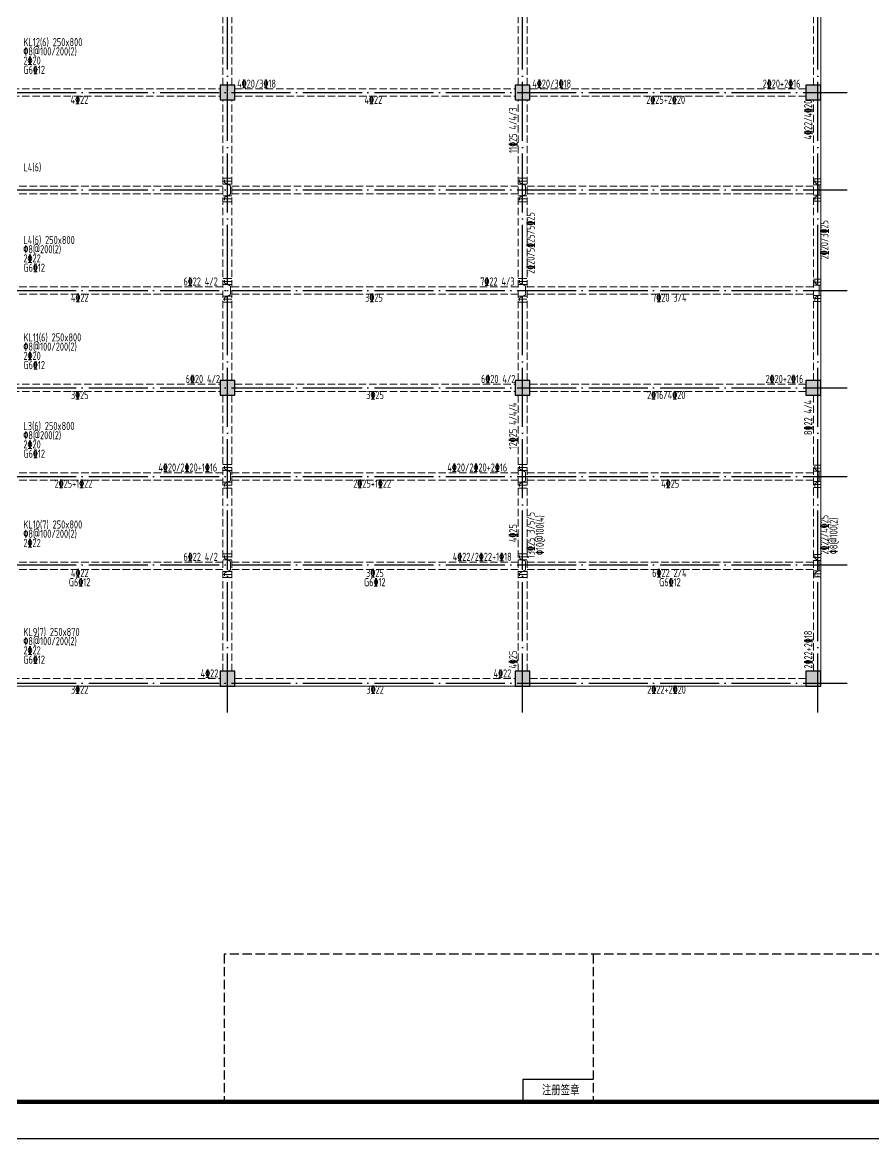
# Model space of a CAD drawing. Extents: x -2331248 to -1198620, y -977263 to -545844.
# Drawn here: x -1532812 to -1503969, y -855128 to -817319 of the extents above; entities that cross this region are included whole.
import ezdxf

# ---------------------------------------------------------------- set-up
doc = ezdxf.new("R2010")
doc.units = 0
doc.header["$LTSCALE"] = 1000
doc.header["$MEASUREMENT"] = 0
for name, pattern in [('DASH', [0.35, 0.25, -0.1]), ('DOTE', [2.42, 2, -0.2, 0.02, -0.2]), ('线型3', [500, 300, -200])]:
    doc.linetypes.add(name, pattern=pattern)
doc.layers.get('0').update_dxf_attribs({"linetype": 'CONTINUOUS'})
for name, color, linetype in [('DOTE', 1, 'DOTE'), ('PUB_TITLE', 4, 'CONTINUOUS'), ('S_BEAMDIMMASS', 2, 'CONTINUOUS'), ('t图框', 222, 'CONTINUOUS'), ('柱涂实', 54, 'CONTINUOUS')]:
    doc.layers.add(name, color=color, linetype=linetype)
for name, color, linetype, lineweight in [('S_Beam', 4, 'CONTINUOUS', 18), ('S_BeamDash', 134, '线型3', 18), ('S_BeamDimLocal', 7, 'CONTINUOUS', 25), ('S_BeamDimLocalVer', 7, 'CONTINUOUS', 25), ('S_Cl', 2, 'CONTINUOUS', 9), ('S_SubBeamHanger', 1, 'CONTINUOUS', 40), ('S_SubBeamHoop', 1, 'CONTINUOUS', 40)]:
    doc.layers.add(name, color=color, linetype=linetype, lineweight=lineweight)
doc.styles.add('TSSD_REIN', font='Tssdeng.shx', dxfattribs={"width": 0.7, "bigfont": 'hztxt.shx'})
doc.styles.add('房间名称', font='SIMPLEX', dxfattribs={"width": 0.7, "bigfont": '0HZTXT'})

# ---------------------------------------------------------------- blocks, each defined once
blk = doc.blocks.new('ASDDA')
at = {"layer": 't图框', "linetype": 'DASH'}
for p, q in [((-295866, 3065618), (-315866, 3065618)), ((-315866, 3065618), (-315866, 3061618)), ((-305866, 3065618), (-305866, 3061618))]:
    blk.add_line(p, q, dxfattribs=at)
at = {"layer": 't图框', "linetype": 'DASH', "ltscale": 0.01}
for p, q in [((-307773, 3062218), (-307773, 3061618)), ((-305866, 3062218), (-307773, 3062218))]:
    blk.add_line(p, q, dxfattribs=at)
at = {"layer": 't图框'}
blk.add_line((-315866, 3061618), (-273366, 3061618), dxfattribs=at)
at = {"style": '房间名称', "width": 0.7}
blk.add_text('注册签章', height=280, dxfattribs=at).set_placement((-307254, 3061794))

msp = doc.modelspace()

# ---------------------------------------------------------------- hatches: boundary and pattern name
at = {"layer": '柱涂实'}
for points in [[(-1525613, -819947.1), (-1525613, -819447.1), (-1526113, -819447.1), (-1526113, -819947.1)], [(-1515613, -819947.1), (-1515613, -819447.1), (-1516113, -819447.1), (-1516113, -819947.1)], [(-1505763, -819947.1), (-1505763, -819447.1), (-1506263, -819447.1), (-1506263, -819947.1)], [(-1525613, -829947.1), (-1525613, -829447.1), (-1526113, -829447.1), (-1526113, -829947.1)], [(-1515613, -829947.1), (-1515613, -829447.1), (-1516113, -829447.1), (-1516113, -829947.1)], [(-1505763, -829947.1), (-1505763, -829447.1), (-1506263, -829447.1), (-1506263, -829947.1)], [(-1525613, -839797.1), (-1525613, -839297.1), (-1526113, -839297.1), (-1526113, -839797.1)], [(-1515613, -839797.1), (-1515613, -839297.1), (-1516113, -839297.1), (-1516113, -839797.1)], [(-1505763, -839797.1), (-1505763, -839297.1), (-1506263, -839297.1), (-1506263, -839797.1)]]:
    msp.add_hatch(color=256, dxfattribs=at).paths.add_polyline_path(points)

# ---------------------------------------------------------------- linework, layer by layer
at = {"layer": 'DOTE'}
for p, q in [((-1525863, -840697.1), (-1525863, -788697.1)), ((-1515863, -840697.1), (-1515863, -788697.1)), ((-1505863, -840697.1), (-1505863, -788697.1)), ((-1566863, -819697.1), (-1504863, -819697.1)), ((-1566863, -822997.1), (-1504863, -822997.1)), ((-1566863, -826397.1), (-1504863, -826397.1)), ((-1566863, -829697.1), (-1504863, -829697.1)), ((-1566863, -832697.1), (-1504863, -832697.1)), ((-1566863, -835697.1), (-1504863, -835697.1)), ((-1566863, -839697.1), (-1504863, -839697.1))]:
    msp.add_line(p, q, dxfattribs=at)
at = {"layer": 'PUB_TITLE'}
msp.add_lwpolyline([(-1576722.5, -855128), (-1576722.5, -780878), (-1471597.5, -780878), (-1471597.5, -855128)], close=True, dxfattribs=at)
at = {"layer": 'PUB_TITLE', "const_width": 150}
msp.add_lwpolyline([(-1573597.5, -782128), (-1472847.5, -782128), (-1472847.5, -853878), (-1573597.5, -853878)], close=True, dxfattribs=at)
at = {"layer": 'S_Beam', "ltscale": 1}
for p, q in [((-1505763, -819447.1), (-1505763, -809947.1)), ((-1505763, -829447.1), (-1505763, -819947.1)), ((-1505763, -839297.1), (-1505763, -829947.1)), ((-1535613, -839797.1), (-1526113, -839797.1)), ((-1525613, -839797.1), (-1516113, -839797.1)), ((-1515613, -839797.1), (-1506263, -839797.1))]:
    msp.add_line(p, q, dxfattribs=at)
at = {"layer": 'S_BeamDash', "linetype": 'DASH', "ltscale": 1}
for p, q in [((-1526013, -819447.1), (-1526013, -809947.1)), ((-1525713, -819447.1), (-1525713, -809947.1)), ((-1516013, -819447.1), (-1516013, -809947.1)), ((-1515713, -819447.1), (-1515713, -809947.1)), ((-1506013, -819447.1), (-1506013, -809947.1)), ((-1535613, -819572.1), (-1526113, -819572.1)), ((-1525613, -819572.1), (-1516113, -819572.1)), ((-1515613, -819572.1), (-1506263, -819572.1)), ((-1535613, -819822.1), (-1526113, -819822.1)), ((-1526013, -829447.1), (-1526013, -819947.1)), ((-1525713, -829447.1), (-1525713, -819947.1)), ((-1525613, -819822.1), (-1516113, -819822.1)), ((-1516013, -829447.1), (-1516013, -819947.1)), ((-1515713, -829447.1), (-1515713, -819947.1)), ((-1515613, -819822.1), (-1506263, -819822.1)), ((-1506013, -829447.1), (-1506013, -819947.1)), ((-1535713, -822872.1), (-1526013, -822872.1)), ((-1525713, -822872.1), (-1516013, -822872.1)), ((-1515713, -822872.1), (-1506013, -822872.1)), ((-1535713, -823122.1), (-1526013, -823122.1)), ((-1525713, -823122.1), (-1516013, -823122.1)), ((-1515713, -823122.1), (-1506013, -823122.1)), ((-1535713, -826272.1), (-1526013, -826272.1)), ((-1525713, -826272.1), (-1516013, -826272.1)), ((-1515713, -826272.1), (-1506013, -826272.1)), ((-1535713, -826522.1), (-1526013, -826522.1)), ((-1525713, -826522.1), (-1516013, -826522.1)), ((-1515713, -826522.1), (-1506013, -826522.1)), ((-1535613, -829572.1), (-1526113, -829572.1)), ((-1535613, -829822.1), (-1526113, -829822.1)), ((-1525613, -829572.1), (-1516113, -829572.1)), ((-1525613, -829822.1), (-1516113, -829822.1)), ((-1515613, -829572.1), (-1506263, -829572.1)), ((-1515613, -829822.1), (-1506263, -829822.1)), ((-1526013, -839297.1), (-1526013, -829947.1)), ((-1525713, -839297.1), (-1525713, -829947.1)), ((-1516013, -839297.1), (-1516013, -829947.1)), ((-1515713, -839297.1), (-1515713, -829947.1)), ((-1506013, -839297.1), (-1506013, -829947.1)), ((-1535713, -832572.1), (-1526013, -832572.1)), ((-1535713, -832822.1), (-1526013, -832822.1)), ((-1525713, -832572.1), (-1516013, -832572.1)), ((-1525713, -832822.1), (-1516013, -832822.1)), ((-1515713, -832572.1), (-1506013, -832572.1)), ((-1515713, -832822.1), (-1506013, -832822.1)), ((-1535713, -835597.1), (-1526013, -835597.1)), ((-1535713, -835847.1), (-1526013, -835847.1)), ((-1525713, -835597.1), (-1516013, -835597.1)), ((-1525713, -835847.1), (-1516013, -835847.1)), ((-1515713, -835597.1), (-1506013, -835597.1)), ((-1515713, -835847.1), (-1506013, -835847.1)), ((-1535613, -839547.1), (-1526113, -839547.1)), ((-1525613, -839547.1), (-1516113, -839547.1)), ((-1515613, -839547.1), (-1506263, -839547.1))]:
    msp.add_line(p, q, dxfattribs=at)
at = {"layer": 'S_Cl', "ltscale": 1}
for points in [[(-1525613, -819947.1), (-1525613, -819447.1), (-1526113, -819447.1), (-1526113, -819947.1)], [(-1515613, -819947.1), (-1515613, -819447.1), (-1516113, -819447.1), (-1516113, -819947.1)], [(-1505763, -819947.1), (-1505763, -819447.1), (-1506263, -819447.1), (-1506263, -819947.1)], [(-1525613, -829947.1), (-1525613, -829447.1), (-1526113, -829447.1), (-1526113, -829947.1)], [(-1515613, -829947.1), (-1515613, -829447.1), (-1516113, -829447.1), (-1516113, -829947.1)], [(-1505763, -829947.1), (-1505763, -829447.1), (-1506263, -829447.1), (-1506263, -829947.1)], [(-1525613, -839797.1), (-1525613, -839297.1), (-1526113, -839297.1), (-1526113, -839797.1)], [(-1515613, -839797.1), (-1515613, -839297.1), (-1516113, -839297.1), (-1516113, -839797.1)], [(-1505763, -839797.1), (-1505763, -839297.1), (-1506263, -839297.1), (-1506263, -839797.1)]]:
    msp.add_lwpolyline(points, close=True, dxfattribs=at)
at = {"layer": 'S_SubBeamHanger', "linetype": 'Continuous', "ltscale": 1, "const_width": 35}
for points in [[(-1525963, -822747.1), (-1525963, -822647.1)], [(-1515963, -822747.1), (-1515963, -822647.1)], [(-1505963, -822747.1), (-1505963, -822647.1)], [(-1525763, -822847.1), (-1525963, -822747.1)], [(-1525763, -823147.1), (-1525763, -822847.1)], [(-1515763, -822847.1), (-1515963, -822747.1)], [(-1515763, -823147.1), (-1515763, -822847.1)], [(-1505813, -822847.1), (-1505963, -822747.1)], [(-1505813, -823147.1), (-1505813, -822847.1)], [(-1525963, -823247.1), (-1525763, -823147.1)], [(-1525963, -823347.1), (-1525963, -823247.1)], [(-1515963, -823247.1), (-1515763, -823147.1)], [(-1515963, -823347.1), (-1515963, -823247.1)], [(-1505963, -823247.1), (-1505813, -823147.1)], [(-1505963, -823347.1), (-1505963, -823247.1)], [(-1525963, -826147.1), (-1525963, -826047.1)], [(-1515963, -826147.1), (-1515963, -826047.1)], [(-1505963, -826147.1), (-1505963, -826047.1)], [(-1525763, -826247.1), (-1525963, -826147.1)], [(-1525763, -826547.1), (-1525763, -826247.1)], [(-1515763, -826247.1), (-1515963, -826147.1)], [(-1515763, -826547.1), (-1515763, -826247.1)], [(-1505813, -826247.1), (-1505963, -826147.1)], [(-1505813, -826547.1), (-1505813, -826247.1)], [(-1525963, -826647.1), (-1525763, -826547.1)], [(-1525963, -826747.1), (-1525963, -826647.1)], [(-1515963, -826647.1), (-1515763, -826547.1)], [(-1515963, -826747.1), (-1515963, -826647.1)], [(-1505963, -826647.1), (-1505813, -826547.1)], [(-1505963, -826747.1), (-1505963, -826647.1)], [(-1525963, -832447.1), (-1525963, -832347.1)], [(-1525763, -832547.1), (-1525963, -832447.1)], [(-1525763, -832847.1), (-1525763, -832547.1)], [(-1515963, -832447.1), (-1515963, -832347.1)], [(-1515763, -832547.1), (-1515963, -832447.1)], [(-1515763, -832847.1), (-1515763, -832547.1)], [(-1505963, -832447.1), (-1505963, -832347.1)], [(-1505813, -832547.1), (-1505963, -832447.1)], [(-1505813, -832847.1), (-1505813, -832547.1)], [(-1525963, -832947.1), (-1525763, -832847.1)], [(-1525963, -833047.1), (-1525963, -832947.1)], [(-1515963, -832947.1), (-1515763, -832847.1)], [(-1515963, -833047.1), (-1515963, -832947.1)], [(-1505963, -832947.1), (-1505813, -832847.1)], [(-1505963, -833047.1), (-1505963, -832947.1)], [(-1525963, -835472.1), (-1525963, -835372.1)], [(-1525763, -835572.1), (-1525963, -835472.1)], [(-1525763, -835872.1), (-1525763, -835572.1)], [(-1515963, -835472.1), (-1515963, -835372.1)], [(-1515763, -835572.1), (-1515963, -835472.1)], [(-1515763, -835872.1), (-1515763, -835572.1)], [(-1505963, -835472.1), (-1505963, -835372.1)], [(-1505813, -835572.1), (-1505963, -835472.1)], [(-1505813, -835872.1), (-1505813, -835572.1)], [(-1525963, -835972.1), (-1525763, -835872.1)], [(-1525963, -836072.1), (-1525963, -835972.1)], [(-1515963, -835972.1), (-1515763, -835872.1)], [(-1515963, -836072.1), (-1515963, -835972.1)], [(-1505963, -835972.1), (-1505813, -835872.1)], [(-1505963, -836072.1), (-1505963, -835972.1)]]:
    msp.add_lwpolyline(points, dxfattribs=at)
at = {"layer": 'S_SubBeamHoop', "linetype": 'Continuous', "ltscale": 1, "const_width": 35}
for points in [[(-1526013, -822597.1), (-1525713, -822597.1)], [(-1526013, -822697.1), (-1525713, -822697.1)], [(-1516013, -822597.1), (-1515713, -822597.1)], [(-1516013, -822697.1), (-1515713, -822697.1)], [(-1506013, -822622.1), (-1505763, -822622.1)], [(-1506013, -822722.1), (-1505763, -822722.1)], [(-1526013, -822797.1), (-1525713, -822797.1)], [(-1516013, -822797.1), (-1515713, -822797.1)], [(-1506013, -822822.1), (-1505763, -822822.1)], [(-1526013, -823197.1), (-1525713, -823197.1)], [(-1526013, -823297.1), (-1525713, -823297.1)], [(-1526013, -823397.1), (-1525713, -823397.1)], [(-1516013, -823197.1), (-1515713, -823197.1)], [(-1516013, -823297.1), (-1515713, -823297.1)], [(-1516013, -823397.1), (-1515713, -823397.1)], [(-1506013, -823172.1), (-1505763, -823172.1)], [(-1506013, -823272.1), (-1505763, -823272.1)], [(-1506013, -823372.1), (-1505763, -823372.1)], [(-1526013, -825997.1), (-1525713, -825997.1)], [(-1526013, -826097.1), (-1525713, -826097.1)], [(-1516013, -825997.1), (-1515713, -825997.1)], [(-1516013, -826097.1), (-1515713, -826097.1)], [(-1506013, -826022.1), (-1505763, -826022.1)], [(-1506013, -826122.1), (-1505763, -826122.1)], [(-1526013, -826197.1), (-1525713, -826197.1)], [(-1516013, -826197.1), (-1515713, -826197.1)], [(-1506013, -826222.1), (-1505763, -826222.1)], [(-1526013, -826597.1), (-1525713, -826597.1)], [(-1526013, -826697.1), (-1525713, -826697.1)], [(-1526013, -826797.1), (-1525713, -826797.1)], [(-1516013, -826597.1), (-1515713, -826597.1)], [(-1516013, -826697.1), (-1515713, -826697.1)], [(-1516013, -826797.1), (-1515713, -826797.1)], [(-1506013, -826572.1), (-1505763, -826572.1)], [(-1506013, -826672.1), (-1505763, -826672.1)], [(-1506013, -826772.1), (-1505763, -826772.1)], [(-1526013, -832297.1), (-1525713, -832297.1)], [(-1526013, -832397.1), (-1525713, -832397.1)], [(-1526013, -832497.1), (-1525713, -832497.1)], [(-1516013, -832297.1), (-1515713, -832297.1)], [(-1516013, -832397.1), (-1515713, -832397.1)], [(-1516013, -832497.1), (-1515713, -832497.1)], [(-1506013, -832322.1), (-1505763, -832322.1)], [(-1506013, -832422.1), (-1505763, -832422.1)], [(-1506013, -832522.1), (-1505763, -832522.1)], [(-1526013, -832897.1), (-1525713, -832897.1)], [(-1516013, -832897.1), (-1515713, -832897.1)], [(-1506013, -832872.1), (-1505763, -832872.1)], [(-1526013, -832997.1), (-1525713, -832997.1)], [(-1526013, -833097.1), (-1525713, -833097.1)], [(-1516013, -832997.1), (-1515713, -832997.1)], [(-1516013, -833097.1), (-1515713, -833097.1)], [(-1506013, -832972.1), (-1505763, -832972.1)], [(-1506013, -833072.1), (-1505763, -833072.1)], [(-1526013, -835322.1), (-1525713, -835322.1)], [(-1526013, -835422.1), (-1525713, -835422.1)], [(-1526013, -835522.1), (-1525713, -835522.1)], [(-1516013, -835322.1), (-1515713, -835322.1)], [(-1516013, -835422.1), (-1515713, -835422.1)], [(-1516013, -835522.1), (-1515713, -835522.1)], [(-1506013, -835347.1), (-1505763, -835347.1)], [(-1506013, -835447.1), (-1505763, -835447.1)], [(-1506013, -835547.1), (-1505763, -835547.1)], [(-1526013, -835922.1), (-1525713, -835922.1)], [(-1516013, -835922.1), (-1515713, -835922.1)], [(-1506013, -835897.1), (-1505763, -835897.1)], [(-1526013, -836022.1), (-1525713, -836022.1)], [(-1526013, -836122.1), (-1525713, -836122.1)], [(-1516013, -836022.1), (-1515713, -836022.1)], [(-1516013, -836122.1), (-1515713, -836122.1)], [(-1506013, -835997.1), (-1505763, -835997.1)], [(-1506013, -836097.1), (-1505763, -836097.1)]]:
    msp.add_lwpolyline(points, dxfattribs=at)
at = {"layer": '柱涂实', "linetype": 'Continuous'}
for points in [[(-1525613, -819947.1), (-1525613, -819447.1), (-1526113, -819447.1), (-1526113, -819947.1)], [(-1515613, -819947.1), (-1515613, -819447.1), (-1516113, -819447.1), (-1516113, -819947.1)], [(-1505763, -819947.1), (-1505763, -819447.1), (-1506263, -819447.1), (-1506263, -819947.1)], [(-1525613, -829947.1), (-1525613, -829447.1), (-1526113, -829447.1), (-1526113, -829947.1)], [(-1515613, -829947.1), (-1515613, -829447.1), (-1516113, -829447.1), (-1516113, -829947.1)], [(-1505763, -829947.1), (-1505763, -829447.1), (-1506263, -829447.1), (-1506263, -829947.1)], [(-1525613, -839797.1), (-1525613, -839297.1), (-1526113, -839297.1), (-1526113, -839797.1)], [(-1515613, -839797.1), (-1515613, -839297.1), (-1516113, -839297.1), (-1516113, -839797.1)], [(-1505763, -839797.1), (-1505763, -839297.1), (-1506263, -839297.1), (-1506263, -839797.1)]]:
    msp.add_lwpolyline(points, close=True, dxfattribs=at)

# ---------------------------------------------------------------- block references
at = {"lineweight": -3, "xscale": 1.250016957928892, "yscale": 1.250016958278138, "zscale": 1.250016957604765}
msp.add_blockref('ASDDA', (-1131135.8, -4680952.9), dxfattribs=at)

# ---------------------------------------------------------------- texts
at = {"layer": 'S_BeamDimLocal', "style": 'TSSD_REIN', "width": 0.7}
for s, p in [('4%%13220/3%%13218', (-1525532.6, -819533.3)), ('4%%13220/3%%13218', (-1515532.2, -819533)), ('2%%13220+2%%13216', (-1507728.6, -819533.3)), ('4%%13222', (-1531174.7, -820080.8)), ('4%%13222', (-1521218.7, -820080.8)), ('2%%13225+2%%13220', (-1511675.5, -820080.8)), ('6%%13222 4/2', (-1527353.5, -826233.3)), ('7%%13222 4/3', (-1517299.3, -826233.3)), ('4%%13222', (-1531164.7, -826780.8)), ('3%%13225', (-1521197.5, -826780.8)), ('7%%13220 3/4', (-1511473, -826780.8)), ('6%%13220 4/2', (-1527279.1, -829533.3)), ('6%%13220 4/2', (-1517272.1, -829533.3)), ('2%%13220+2%%13216', (-1507631.6, -829533.3)), ('3%%13225', (-1531164.7, -830080.8)), ('3%%13225', (-1521158.7, -830080.8)), ('2%%13216/4%%13220', (-1511647.7, -830080.8)), ('4%%13220/2%%13220+1%%13216', (-1528200.4, -832533.3)), ('4%%13220/2%%13220+2%%13216', (-1518413, -832533.3)), ('2%%13225+1%%13222', (-1531719.7, -833080.8)), ('2%%13225+1%%13222', (-1521599.7, -833080.8)), ('4%%13225', (-1511164.7, -833080.8)), ('6%%13222 4/2', (-1527353.5, -835558.3)), ('4%%13222/2%%13222+1%%13218', (-1518228.8, -835558.3)), ('4%%13222', (-1531164.7, -836105.8)), ('3%%13225', (-1521164.7, -836105.8)), ('6%%13222 2/4', (-1511473, -836105.8)), ('G6%%13212', (-1531235.9, -836418.3)), ('G6%%13212', (-1521235.9, -836418.3)), ('G6%%13212', (-1511235.9, -836418.3)), ('4%%13222', (-1526768.8, -839508.3)), ('4%%13222', (-1516845.1, -839508.3)), ('3%%13222', (-1531164.7, -840055.8)), ('3%%13222', (-1521154.7, -840055.8)), ('2%%13222+2%%13220', (-1511641.7, -840055.8))]:
    msp.add_text(s, height=275, dxfattribs=at).set_placement(p)
at = {"layer": 'S_BeamDimLocalVer', "style": 'TSSD_REIN', "width": 0.7}
for s, p in [('4%%13222/4%%13220', (-1506051.7, -821287.6)), ('11%%13225 4/4/3', (-1516051.7, -821740.1)), ('2%%13220/5%%13225/5%%13225', (-1515454.2, -825836.9)), ('2%%13220/3%%13225', (-1505504.2, -825346.8)), ('8%%13222 4/4', (-1506051.7, -831295.9)), ('12%%13225 4/4/4', (-1516051.7, -831782)), ('13%%13225 3/5/5', (-1515454.2, -835471)), ('4%%13225', (-1516051.7, -834923.8)), ('%%13010@100(4)', (-1515141.7, -835355.4)), ('2%%13222/4%%13225', (-1505504.2, -835342.8)), ('%%1308@100(2)', (-1505191.7, -835328.4)), ('2%%13222+2%%13218', (-1506051.7, -839207.7)), ('4%%13225', (-1516051.7, -839207.7))]:
    msp.add_text(s, height=275, rotation=90, dxfattribs=at).set_placement(p)
at = {"layer": 'S_BEAMDIMMASS', "style": 'TSSD_REIN', "width": 0.7}
for s, p in [('KL12(6) 250x800', (-1532773.6, -818127.1)), ('%%1308@100/200(2)', (-1532773.6, -818439.6)), ('2%%13220', (-1532773.6, -818752.1)), ('G6%%13212', (-1532773.6, -819064.6)), ('L4(6)', (-1532773.6, -822364.6)), ('L4(6) 250x800', (-1532773.6, -824827.1)), ('%%1308@200(2)', (-1532773.6, -825139.6)), ('2%%13222', (-1532773.6, -825452.1)), ('G6%%13212', (-1532773.6, -825764.6)), ('KL11(6) 250x800', (-1532773.6, -828127.1)), ('%%1308@100/200(2)', (-1532773.6, -828439.6)), ('2%%13220', (-1532773.6, -828752.1)), ('G6%%13212', (-1532773.6, -829064.6)), ('L3(6) 250x800', (-1532773.6, -831127.1)), ('%%1308@200(2)', (-1532773.6, -831439.6)), ('2%%13220', (-1532773.6, -831752.1)), ('G6%%13212', (-1532773.6, -832064.6)), ('KL10(7) 250x800', (-1532773.6, -834464.6)), ('2%%13222', (-1532773.6, -835089.6)), ('%%1308@100/200(2)', (-1532773.6, -834777.1)), ('KL9(7) 250x870', (-1532773.6, -838102.1)), ('%%1308@100/200(2)', (-1532773.6, -838414.6)), ('2%%13222', (-1532773.6, -838727.1)), ('G6%%13212', (-1532773.6, -839039.6))]:
    msp.add_text(s, height=275, dxfattribs=at).set_placement(p)

doc.saveas('drawing.dxf')
